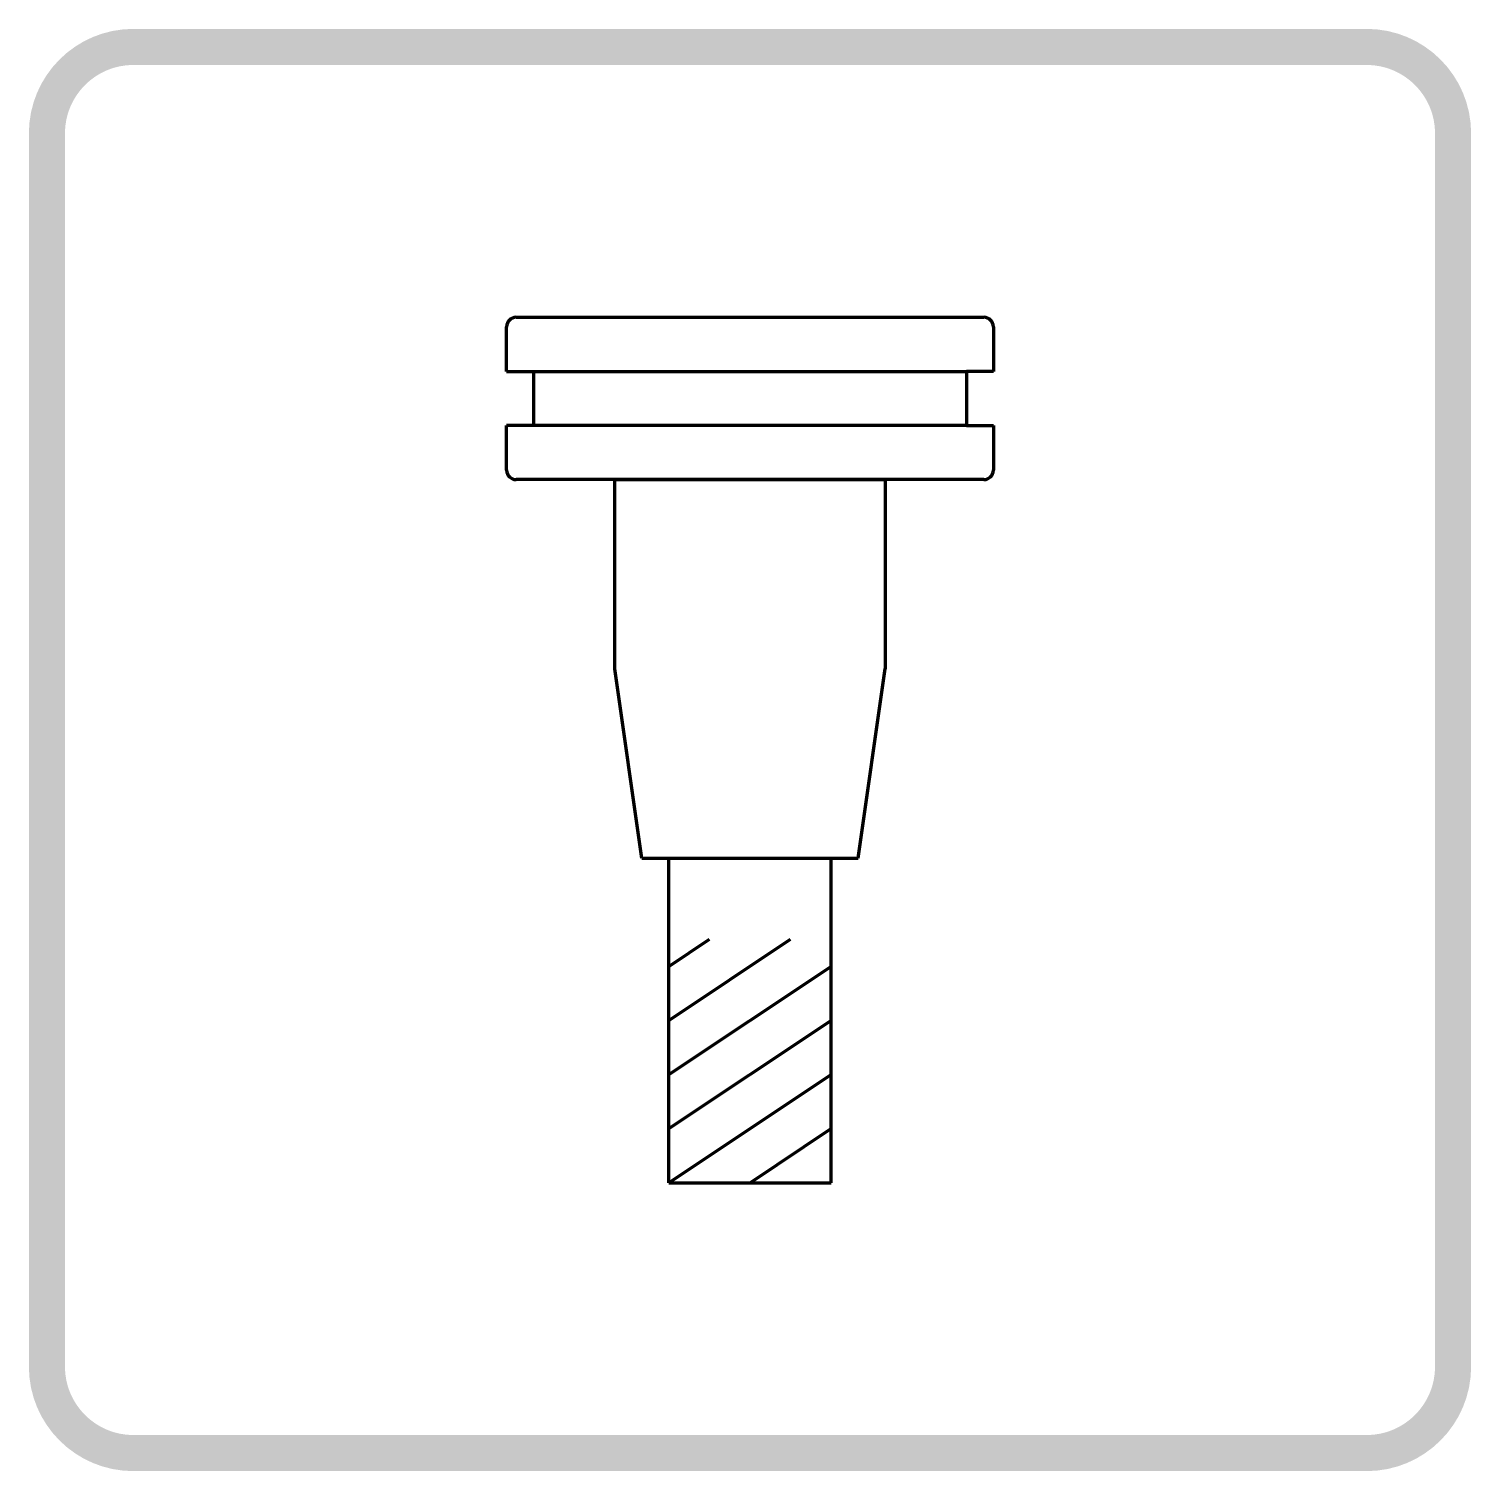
# Model space of a CAD drawing. Header units: millimetres. Extents: x -100 to 100, y -100 to 100.
import ezdxf

# ---------------------------------------------------------------- set-up
doc = ezdxf.new("R2010")
doc.units = ezdxf.units.MM
doc.layers.get('0').update_dxf_attribs({"color": 178, "lineweight": 25, "true_color": 0x000000})

msp = doc.modelspace()

# ---------------------------------------------------------------- hatches: boundary and pattern name
h = msp.add_hatch(color=256)
edge = h.paths.add_edge_path(flags=0)
edge.add_line((100, -85.5), (100, 85.5))
edge.add_arc((85.5, 85.5), 14.5, 0, 90)
edge.add_line((85.5, 100), (-85.5, 100))
edge.add_arc((-85.5, 85.5), 14.5, 90, 180)
edge.add_line((-100, 85.5), (-100, -85.5))
edge.add_arc((-85.5, -85.5), 14.5, 180, 270)
edge.add_line((-85.5, -100), (85.5, -100))
edge.add_arc((85.5, -85.5), 14.5, 270, 360)
edge = h.paths.add_edge_path(flags=0)
edge.add_arc((-85.5, 85.5), 9.5, 90, 180)
edge.add_line((-95, 85.5), (-95, -85.5))
edge.add_arc((-85.5, -85.5), 9.5, 180, 270)
edge.add_line((-85.5, -95), (85.5, -95))
edge.add_arc((85.5, -85.5), 9.5, 270, 360)
edge.add_line((95, -85.5), (95, 85.5))
edge.add_arc((85.5, 85.5), 9.5, 0, 90)
edge.add_line((85.5, 95), (-85.5, 95))

# ---------------------------------------------------------------- linework, layer by layer
at = {"lineweight": 211}
for p, q in [((-33.75, 52.5), (-33.75, 58.6875)), ((-32.4375, 60), (32.4375, 60)), ((33.75, 58.6875), (33.75, 52.5)), ((-33.75, 52.5), (-30, 52.5)), ((-30, 52.5), (-30, 45)), ((-30, 52.5), (30, 52.5)), ((33.75, 52.5), (30, 52.5)), ((30, 52.5), (30, 45)), ((-33.75, 38.8125), (-33.75, 45)), ((-30, 45), (-33.75, 45)), ((30, 45), (-30, 45)), ((30, 45), (33.75, 45)), ((33.75, 45), (33.75, 38.8125)), ((32.4375, 37.5), (-32.4375, 37.5)), ((-18.75, 11.25), (-18.75, 37.5)), ((-18.75, 37.5), (18.75, 37.5)), ((18.75, 37.5), (18.75, 11.25)), ((-15, -15), (-18.75, 11.25)), ((15, -15), (18.75, 11.25)), ((-15, -15), (15, -15)), ((-11.25, -26.25), (-11.25, -15)), ((11.25, -26.25), (11.25, -15)), ((-11.25, -30), (-5.625, -26.25)), ((-11.25, -37.5), (5.625, -26.25)), ((-11.25, -60), (-11.25, -26.25)), ((11.25, -60), (11.25, -26.25)), ((-11.25, -45), (11.25, -30)), ((-11.25, -52.5), (11.25, -37.5)), ((-11.25, -60), (11.25, -45)), ((0, -60), (11.25, -52.5)), ((-11.25, -60), (11.25, -60))]:
    msp.add_line(p, q, dxfattribs=at)
for centre, start, end in [((-32.4375, 58.6875), 90, 180), ((32.4375, 58.6875), 0, 90), ((-32.4375, 38.8125), 180, 270), ((32.4375, 38.8125), 270, 0)]:
    msp.add_arc(centre, 1.3125, start, end, dxfattribs=at)

doc.saveas('drawing.dxf')
